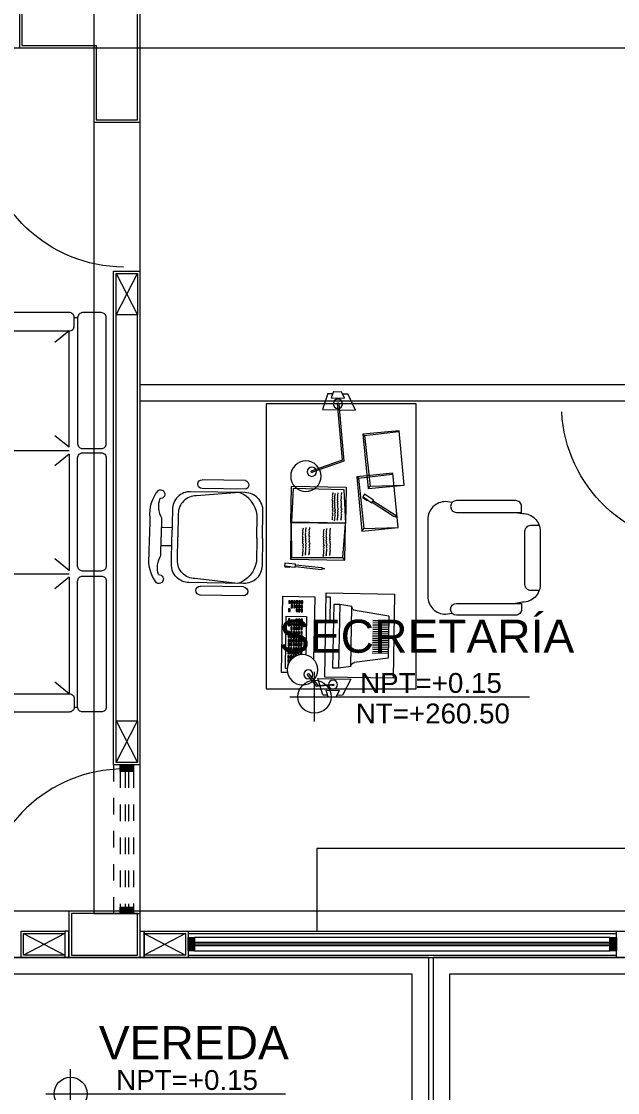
# Model space of a CAD drawing. Header units: metres. Extents: x 349075 to 349285, y 9281902 to 9282050.
# Drawn here: x 349110.37 to 349113.98, y 9281925.63 to 9281932.1 of the extents above; entities that cross this region are included whole.
import ezdxf

# ---------------------------------------------------------------- set-up
doc = ezdxf.new("R2010")
doc.units = ezdxf.units.M
doc.header["$LTSCALE"] = 0.25
doc.linetypes.add('01 nivel$0$HIDDEN2', pattern=[0.1875, 0.125, -0.0625])
doc.linetypes.add('DASHED2', pattern=[0.762, 0.635, -0.127])
doc.layers.add('0_VANOS', color=30, linetype='Continuous', lineweight=9)
doc.layers.add('ARQ-FONDO', color=253, linetype='CONTINUOUS', lineweight=9)
doc.styles.add('Arial_1', font='arial.ttf', dxfattribs={"height": 0.15})

# ---------------------------------------------------------------- blocks, each defined once
blk = doc.blocks.new('JUNTA VEREDA')
at = {"layer": 'ARQ-FONDO'}
blk.add_lwpolyline([(-0.0133, 1.2), (0.0121, 1.2), (0.0121, 0), (-0.0133, 0)], close=True, dxfattribs=at)
blk = doc.blocks.new('Cotas de elevación - M_Cota de elevación - Destino rellenado-517392-Nivel 1')
at = {"layer": 'ARQ-FONDO'}
for p, q in [((0, -0.0015), (0, 0.0015)), ((-0.0015, 0), (0.013, 0))]:
    blk.add_line(p, q, dxfattribs=at)
blk.add_circle((0, 0), 0.001, dxfattribs=at)
blk = doc.blocks.new('VEREDAAAAA')
at = {"layer": 'ARQ-FONDO', "elevation": 0}
for points in [[(-12.9538, -24.73), (-9.9538, -24.73), (-9.9538, -23.53), (-12.9538, -23.53)], [(-9.9284, -24.73), (-6.9284, -24.73), (-6.9284, -23.53), (-9.9284, -23.53)], [(-12.8538, -24.63), (-10.0538, -24.63), (-10.0538, -23.63), (-12.8538, -23.63)], [(-9.8284, -24.63), (-7.0284, -24.63), (-7.0284, -23.63), (-9.8284, -23.63)]]:
    blk.add_lwpolyline(points, close=True, dxfattribs=at)
at = {"layer": 'ARQ-FONDO'}
blk.add_blockref('JUNTA VEREDA', (-9.9405, -24.73, 0), dxfattribs=at)
at = {"layer": 'ARQ-FONDO', "xscale": 99.99999999999991, "yscale": 99.99999999999991, "zscale": 99.99999999999991}
blk.add_blockref('Cotas de elevación - M_Cota de elevación - Destino rellenado-517392-Nivel 1', (-12.1199, -24.3543), dxfattribs=at)
at = {"layer": 'ARQ-FONDO', "insert": (-12.5499, -23.9452), "char_height": 0.2, "width": 2.349898, "attachment_point": 1, "style": 'Arial_1'}
blk.add_mtext('\\pxqc;VEREDA', dxfattribs=at)
at = {"layer": 'ARQ-FONDO', "insert": (-11.8442, -24.2109), "char_height": 0.12, "width": 0.902142, "attachment_point": 1, "line_spacing_factor": 0.941778, "style": 'Arial_1'}
blk.add_mtext('NPT=+0.15', dxfattribs=at)
blk = doc.blocks.new('*U886')
at = {"linetype": 'Continuous', "lineweight": 0, "true_color": 0xbebebe}
for points in [[(3037.2524, 1360.5431), (3037.2124, 1360.5431), (3037.2124, 1360.4631), (3037.2524, 1360.4631)], [(3039.8024, 1360.5431), (3039.7624, 1360.5431), (3039.7624, 1360.4631), (3039.8024, 1360.4631)]]:
    blk.add_hatch(color=9, dxfattribs=at).paths.add_polyline_path(points)
at = {"layer": '0_VANOS', "linetype": 'Continuous'}
for p, q in [((3037.2524, 1360.5131), (3039.7624, 1360.5131)), ((3037.2524, 1360.5031), (3039.7624, 1360.5031)), ((3037.2524, 1360.4931), (3039.7624, 1360.4931))]:
    blk.add_line(p, q, dxfattribs=at)
for points in [[(3037.2124, 1360.5431), (3037.2124, 1360.4631), (3037.2524, 1360.4631), (3037.2524, 1360.5431)], [(3037.2524, 1360.5431), (3039.7624, 1360.5431), (3039.7624, 1360.4631), (3037.2524, 1360.4631)], [(3039.7624, 1360.5431), (3039.7624, 1360.4631), (3039.8024, 1360.4631), (3039.8024, 1360.5431)]]:
    blk.add_lwpolyline(points, close=True, dxfattribs=at)
blk = doc.blocks.new('*U1569')
blk.add_arc((0.0215, 0.0476), 0.8535, 0.15786, 87.08143)
blk = doc.blocks.new('SALOND')
at = {"layer": 'ARQ-FONDO'}
for p, q in [((-1175.5, -193.7), (-1174.9, -172.9)), ((1180.2, -193.7), (1179.6, -172.9)), ((-390.7, -223.7), (-1094.6, -223.7)), ((-1094.6, -223.7), (-1024.7, -310.6)), ((-390.7, -223.7), (-460.6, -310.6)), ((-349.6, -223.7), (354.3, -223.7)), ((-349.6, -223.7), (-279.7, -310.6)), ((-349.6, -223.7), (-279.7, -310.6)), ((354.3, -223.7), (284.4, -310.6)), ((395.3, -223.7), (1099.3, -223.7)), ((395.3, -223.7), (465.3, -310.6)), ((1099.3, -223.7), (1029.4, -310.6)), ((-1094.6, -687), (-1024.7, -600.1)), ((-390.7, -687), (-460.6, -600.1)), ((-349.6, -687), (-279.7, -600.1)), ((354.3, -687), (284.4, -600.1)), ((395.3, -687), (465.3, -600.1)), ((1099.3, -687), (1029.4, -600.1))]:
    blk.add_line(p, q, dxfattribs=at)
for points in [[(-383.1, -142.9), (-383.1, -30, 0.414214), (-413.1, 0), (-1174.9, 0, 0.414214), (-1204.9, -30), (-1204.9, -142.9, 0.414214), (-1174.9, -172.9), (-413.1, -172.9, 0.414214)], [(-357.2, -142.9), (-357.2, -30, -0.414214), (-327.2, 0), (327.2, 0, -0.414214), (357.2, -30), (357.2, -142.9, -0.414214), (327.2, -172.9), (-327.2, -172.9, -0.414214)], [(387.8, -142.9), (387.8, -30, -0.414214), (417.8, 0), (1179.6, 0, -0.414214), (1209.6, -30), (1209.6, -142.9, -0.414214), (1179.6, -172.9), (417.8, -172.9, -0.414214)], [(-1205.5, -223.7), (-1205.5, -728.1, 0.414214), (-1175.5, -758.1), (-1124.6, -758.1, 0.414214), (-1094.6, -728.1), (-1094.6, -223.7, 0.414214), (-1124.6, -193.7), (-1175.5, -193.7, 0.414214)], [(1210.2, -223.7), (1210.2, -728.1, -0.414214), (1180.2, -758.1), (1129.3, -758.1, -0.414214), (1099.3, -728.1), (1099.3, -223.7, -0.414214), (1129.3, -193.7), (1180.2, -193.7, -0.414214)]]:
    blk.add_lwpolyline(points, format="xyb", close=True, dxfattribs=at)
for points in [[(-369.3, -224.5), (-369.3, -695.1)], [(375.6, -224.5), (375.6, -695.1)]]:
    blk.add_lwpolyline(points, dxfattribs=at)
for centre, radius, start, end in [((-742.6, 1140.3), 1861, 259.09745, 280.90255), ((2.3, 1140.3), 1861, 259.09745, 280.90255), ((747.3, 1140.3), 1861, 259.09745, 280.90255), ((-742.6, 1160.3), 1921, 259.44195, 280.90255), ((2.3, 1160.3), 1921, 258.81919, 281.18081), ((747.3, 1160.3), 1921, 259.09745, 280.55805)]:
    blk.add_arc(centre, radius, start, end, dxfattribs=at)
blk = doc.blocks.new('ESCRITORIOOO TOPICO')
at = {"layer": 'ARQ-FONDO', "lineweight": 0}
for p, q in [((-0.9749, 1.4753), (-0.976, 1.5398)), ((-0.8649, 1.4772), (-0.866, 1.5417)), ((-0.6167, 1.0435), (-0.6212, 1.3043)), ((-0.5637, 1.0444), (-0.5682, 1.3053)), ((-1.2608, 1.0323), (-1.2654, 1.2932)), ((-1.2078, 1.0333), (-1.2124, 1.2941)), ((-0.7612, 0.7939), (-0.7433, 0.7958)), ((-0.7541, 0.7285), (-0.7612, 0.7939)), ((-0.7442, 0.7939), (-0.7395, 0.7944)), ((-0.7442, 0.7939), (-0.7407, 0.762)), ((-0.7433, 0.7958), (-0.7362, 0.7303)), ((-0.7395, 0.7944), (-0.736, 0.7625)), ((-0.1005, 0.8146), (-0.5614, 0.8066)), ((-0.5614, 0.8066), (-0.5581, 0.6126)), ((-0.1244, 0.7899), (-0.4397, 0.7845)), ((-0.4397, 0.7845), (-0.4376, 0.6632)), ((-0.1242, 0.778), (-0.1244, 0.7899)), ((-0.0999, 0.7769), (-0.1005, 0.8146)), ((-1.2152, 0.7438), (-1.0099, 0.7522)), ((-1.2152, 0.7438), (-1.2058, 0.4364)), ((-1.0099, 0.7522), (-1.0043, 0.4263)), ((-1.0009, 0.7523), (-1.0055, 0.7561)), ((-0.7955, 0.751), (-1.0009, 0.7523)), ((-0.7855, 0.7601), (-0.7955, 0.751)), ((-0.7955, 0.751), (-0.7942, 0.4435)), ((-0.7512, 0.7288), (-0.7541, 0.7285)), ((-0.7362, 0.7303), (-0.7512, 0.7287)), ((-0.7512, 0.7288), (-0.7342, 0.572)), ((-0.7407, 0.762), (-0.736, 0.7625)), ((-0.7403, 0.73), (-0.7233, 0.5732)), ((-0.4376, 0.6632), (-0.206, 0.6672)), ((-0.0142, 0.5992), (-0.0846, 0.6556)), ((-1.3834, 0.4465), (-1.3173, 0.6342)), ((-1.3781, 0.4368), (-1.3108, 0.6253)), ((-0.5581, 0.6126), (-0.1787, 0.6192)), ((-0.0192, 0.5893), (-0.0907, 0.6465)), ((0.0347, 0.5641), (-0.0632, 0.5945)), ((-0.0632, 0.5945), (-0.0598, 0.3953)), ((-0.0276, 0.4969), (-0.0192, 0.5893)), ((-0.024, 0.5073), (-0.0142, 0.5992)), ((-1.7872, 0.5325), (-1.6903, 0.5663)), ((-1.7872, 0.5325), (-1.7867, 0.5038)), ((-1.6903, 0.5663), (-1.6869, 0.3671)), ((-0.7342, 0.572), (-0.726, 0.5527)), ((-0.726, 0.5527), (-0.7233, 0.5732)), ((-0.0718, 0.5514), (-0.5812, 0.5426)), ((-0.5812, 0.5426), (-0.5741, 0.1302)), ((-0.557, 0.543), (-0.5566, 0.5187)), ((-0.5566, 0.5187), (-0.411, 0.5212)), ((-0.411, 0.5212), (-0.4114, 0.5455)), ((-0.0647, 0.139), (-0.0718, 0.5514)), ((0.008, 0.5438), (0.0094, 0.4641)), ((0.0472, 0.5316), (0.008, 0.5438)), ((0.0347, 0.5641), (0.0352, 0.5354)), ((0.0472, 0.5316), (0.048, 0.4837)), ((-1.7985, 0.4997), (-1.7597, 0.5132)), ((-1.7985, 0.4997), (-1.7976, 0.4517)), ((-1.7597, 0.5132), (-1.7584, 0.4335)), ((-1.7265, 0.4777), (-1.3834, 0.4465)), ((-1.7226, 0.4675), (-1.3781, 0.4368)), ((-0.1263, 0.5026), (-0.5134, 0.4959)), ((-0.5134, 0.4959), (-0.5128, 0.4616)), ((-0.5128, 0.4616), (-0.1257, 0.4683)), ((-0.5128, 0.4616), (-0.5003, 0.3876)), ((-0.1353, 0.3939), (-0.1257, 0.4683)), ((-0.1257, 0.4683), (-0.1263, 0.5026)), ((0.0094, 0.4641), (0.048, 0.4837)), ((0.0362, 0.4777), (0.0368, 0.4442)), ((-1.7584, 0.4335), (-1.7976, 0.4517)), ((-1.7857, 0.4461), (-1.7851, 0.4126)), ((-1.6869, 0.3671), (-1.7851, 0.4126)), ((-1.2058, 0.4364), (-0.9998, 0.4264)), ((-0.7942, 0.4435), (-0.9998, 0.4264)), ((-0.7798, 0.4302), (-0.7942, 0.4435)), ((-0.1353, 0.3939), (-0.5003, 0.3876)), ((-0.0598, 0.3953), (0.0368, 0.4442)), ((-1.2752, 0.348), (-1.2996, 0.144)), ((-1.2752, 0.348), (-1.2831, 0.359)), ((-1.2752, 0.348), (-0.9695, 0.3148)), ((-0.9546, 0.3276), (-0.9695, 0.3148)), ((-0.4413, 0.164), (-0.4748, 0.368)), ((-0.1865, 0.1685), (-0.1601, 0.3735)), ((-1.5322, 0.3109), (-1.5566, 0.1069)), ((-1.5401, 0.3218), (-1.5322, 0.3109)), ((-1.5322, 0.3109), (-1.2265, 0.2776)), ((-1.2265, 0.2776), (-1.2325, 0.0715)), ((-1.2116, 0.2905), (-1.2265, 0.2776)), ((-1.1772, 0.3124), (-1.1621, 0.3223)), ((-1.1411, 0.2574), (-1.1772, 0.3124)), ((-1.1621, 0.3223), (-1.126, 0.2672)), ((-1.162, 0.3202), (-1.1581, 0.3227)), ((-1.162, 0.3202), (-1.1444, 0.2933)), ((-1.1581, 0.3227), (-1.1405, 0.2959)), ((-1.1444, 0.2933), (-1.1405, 0.2959)), ((-1.126, 0.2672), (-1.1386, 0.259)), ((-1.1294, 0.2651), (-1.0429, 0.1332)), ((-0.9695, 0.3148), (-0.9755, 0.1086)), ((-0.4124, 0.1645), (-0.4141, 0.2611)), ((-0.4014, 0.1647), (-0.4031, 0.2613)), ((-0.3904, 0.1649), (-0.3921, 0.2615)), ((-0.3794, 0.1651), (-0.3811, 0.2617)), ((-0.3684, 0.1653), (-0.3701, 0.2619)), ((-0.3574, 0.1655), (-0.3591, 0.262)), ((-0.3464, 0.1657), (-0.3481, 0.2622)), ((-0.3354, 0.1659), (-0.3371, 0.2624)), ((-0.3354, 0.1659), (-0.3371, 0.2624)), ((-0.3244, 0.1661), (-0.3261, 0.2626)), ((-0.3134, 0.1663), (-0.3151, 0.2628)), ((-0.3024, 0.1664), (-0.3041, 0.263)), ((-0.2914, 0.1666), (-0.2931, 0.2632)), ((-0.2804, 0.1668), (-0.2821, 0.2634)), ((-0.2694, 0.167), (-0.2711, 0.2636)), ((-0.2584, 0.1672), (-0.2601, 0.2638)), ((-0.2474, 0.1674), (-0.2491, 0.264)), ((-0.2364, 0.1676), (-0.2381, 0.2641)), ((-0.2254, 0.1678), (-0.2271, 0.2643)), ((-0.2144, 0.168), (-0.2161, 0.2645)), ((-1.1386, 0.2591), (-1.1411, 0.2574)), ((-1.1386, 0.2591), (-1.0521, 0.1271)), ((-1.2996, 0.144), (-1.3038, 0.14)), ((-1.036, 0.1137), (-1.0429, 0.1332)), ((-0.5741, 0.1302), (-0.0647, 0.139)), ((-0.4413, 0.164), (-0.1865, 0.1685)), ((-1.5566, 0.1069), (-1.5608, 0.1028)), ((-1.0521, 0.1271), (-1.036, 0.1137))]:
    blk.add_line(p, q, dxfattribs=at)
for points in [[(-1.2012, 1.5591, -0.207066), (-1.0347, 1.6099), (-0.9222, 1.6119)], [(-1.1511, 1.55, -0.214578), (-1.034, 1.5388), (-0.921, 1.5407)], [(-0.6416, 1.5688, 0.207066), (-0.8097, 1.6138), (-0.9222, 1.6119)], [(-0.6913, 1.5579, 0.214578), (-0.808, 1.5427), (-0.921, 1.5407)], [(-0.9104, 0.9285), (-1.0753, 0.9256, -0.414214), (-1.1872, 1.0337), (-1.193, 1.3637, -0.418376), (-1.0848, 1.4733), (-0.9199, 1.4762)], [(-0.911, 0.9631), (-1.0513, 0.9606, -0.28028), (-1.1878, 1.0683), (-1.1677, 1.3282, -0.418376), (-1.0595, 1.4379), (-0.9192, 1.4403)], [(-0.9104, 0.9285), (-0.7454, 0.9314, 0.414214), (-0.6373, 1.0432), (-0.643, 1.3732, 0.418376), (-0.7549, 1.4791), (-0.9199, 1.4762)], [(-0.911, 0.9631), (-0.7707, 0.9655, 0.28028), (-0.6379, 1.0778), (-0.6671, 1.3369, 0.418376), (-0.7789, 1.4428), (-0.9192, 1.4403)]]:
    blk.add_lwpolyline(points, format="xyb", dxfattribs=at)
for points in [[(-1.7238, 0.9055), (0, 0.9055), (0, 0), (-1.7238, 0)], [(-1.0055, 0.7563), (-1.2255, 0.7525), (-1.2197, 0.4226), (-0.9998, 0.4264)], [(-1.0055, 0.7563), (-0.7855, 0.7601), (-0.7798, 0.4302), (-0.9998, 0.4264)], [(-0.5337, 0.7695), (-0.5181, 0.7698), (-0.5179, 0.7609), (-0.5335, 0.7607)], [(-0.5334, 0.7545), (-0.5178, 0.7548), (-0.5176, 0.746), (-0.5333, 0.7457)], [(-0.5332, 0.7389), (-0.5175, 0.7392), (-0.5174, 0.7303), (-0.533, 0.7301)], [(-0.5329, 0.7246), (-0.5173, 0.7249), (-0.5171, 0.7161), (-0.5328, 0.7158)], [(-0.5069, 0.755), (-0.4913, 0.7553), (-0.4911, 0.7464), (-0.5068, 0.7462)], [(-0.5066, 0.7394), (-0.491, 0.7396), (-0.4908, 0.7308), (-0.5065, 0.7305)], [(-0.5064, 0.7251), (-0.4907, 0.7254), (-0.4906, 0.7165), (-0.5062, 0.7162)], [(-0.484, 0.7704), (-0.4684, 0.7706), (-0.4682, 0.7618), (-0.4839, 0.7615)], [(-0.4833, 0.7255), (-0.4676, 0.7258), (-0.4675, 0.7169), (-0.4831, 0.7166)], [(-0.4235, 0.7714), (-0.4078, 0.7717), (-0.4077, 0.7628), (-0.4233, 0.7626)], [(-0.4227, 0.7265), (-0.4071, 0.7268), (-0.4069, 0.718), (-0.4226, 0.7177)], [(-0.397, 0.7719), (-0.3813, 0.7721), (-0.3812, 0.7633), (-0.3968, 0.763)], [(-0.3967, 0.7569), (-0.381, 0.7572), (-0.3809, 0.7483), (-0.3965, 0.7481)], [(-0.3964, 0.7413), (-0.3808, 0.7415), (-0.3806, 0.7327), (-0.3963, 0.7324)], [(-0.3962, 0.727), (-0.3805, 0.7273), (-0.3804, 0.7184), (-0.396, 0.7182)], [(-0.3736, 0.7573), (-0.3579, 0.7576), (-0.3578, 0.7487), (-0.3734, 0.7485)], [(-0.3733, 0.7417), (-0.3576, 0.7419), (-0.3575, 0.7331), (-0.3731, 0.7328)], [(-0.373, 0.7274), (-0.3574, 0.7277), (-0.3572, 0.7188), (-0.3729, 0.7186)], [(-0.3728, 0.7124), (-0.3571, 0.7127), (-0.357, 0.7039), (-0.3726, 0.7036)], [(-0.3473, 0.7727), (-0.3316, 0.773), (-0.3315, 0.7642), (-0.3471, 0.7639)], [(-0.347, 0.7578), (-0.3314, 0.758), (-0.3312, 0.7492), (-0.3469, 0.7489)], [(-0.3468, 0.7421), (-0.3311, 0.7424), (-0.331, 0.7336), (-0.3466, 0.7333)], [(-0.3465, 0.7279), (-0.3309, 0.7281), (-0.3307, 0.7193), (-0.3464, 0.719)], [(-0.3463, 0.7129), (-0.3306, 0.7132), (-0.3305, 0.7043), (-0.3461, 0.7041)], [(-0.3262, 0.7731), (-0.3106, 0.7734), (-0.3104, 0.7645), (-0.326, 0.7643)], [(-0.3259, 0.7581), (-0.3103, 0.7584), (-0.3101, 0.7496), (-0.3258, 0.7493)], [(-0.3257, 0.7425), (-0.31, 0.7428), (-0.3099, 0.7339), (-0.3255, 0.7337)], [(-0.3254, 0.7282), (-0.3098, 0.7285), (-0.3096, 0.7197), (-0.3253, 0.7194)], [(-0.3252, 0.7133), (-0.3095, 0.7135), (-0.3094, 0.7047), (-0.325, 0.7044)], [(-0.2997, 0.7736), (-0.284, 0.7738), (-0.2839, 0.765), (-0.2995, 0.7647)], [(-0.2994, 0.7586), (-0.2838, 0.7589), (-0.2836, 0.75), (-0.2993, 0.7498)], [(-0.2991, 0.743), (-0.2835, 0.7432), (-0.2833, 0.7344), (-0.299, 0.7341)], [(-0.2989, 0.7287), (-0.2832, 0.729), (-0.2831, 0.7201), (-0.2987, 0.7198)], [(-0.2986, 0.7137), (-0.283, 0.714), (-0.2828, 0.7052), (-0.2985, 0.7049)], [(-0.2765, 0.774), (-0.2609, 0.7742), (-0.2607, 0.7654), (-0.2764, 0.7651)], [(-0.2763, 0.759), (-0.2606, 0.7593), (-0.2605, 0.7504), (-0.2761, 0.7502)], [(-0.276, 0.7434), (-0.2604, 0.7436), (-0.2602, 0.7348), (-0.2759, 0.7345)], [(-0.2758, 0.7291), (-0.2601, 0.7294), (-0.26, 0.7205), (-0.2756, 0.7202)], [(-0.2755, 0.7141), (-0.2599, 0.7144), (-0.2597, 0.7056), (-0.2753, 0.7053)], [(-0.25, 0.7744), (-0.2344, 0.7747), (-0.2342, 0.7659), (-0.2499, 0.7656)], [(-0.2497, 0.7595), (-0.2341, 0.7597), (-0.2339, 0.7509), (-0.2496, 0.7506)], [(-0.2495, 0.7438), (-0.2338, 0.7441), (-0.2337, 0.7353), (-0.2493, 0.735)], [(-0.2492, 0.7295), (-0.2336, 0.7298), (-0.2334, 0.721), (-0.2491, 0.7207)], [(-0.249, 0.7146), (-0.2333, 0.7149), (-0.2332, 0.706), (-0.2488, 0.7057)], [(-0.2276, 0.7748), (-0.2119, 0.7751), (-0.2118, 0.7662), (-0.2274, 0.766)], [(-0.2273, 0.7598), (-0.2117, 0.7601), (-0.2115, 0.7513), (-0.2271, 0.751)], [(-0.227, 0.7442), (-0.2114, 0.7445), (-0.2112, 0.7356), (-0.2269, 0.7354)], [(-0.2268, 0.7299), (-0.2111, 0.7302), (-0.211, 0.7214), (-0.2266, 0.7211)], [(-0.2265, 0.715), (-0.2109, 0.7152), (-0.2107, 0.7064), (-0.2264, 0.7061)], [(-0.201, 0.7753), (-0.1854, 0.7755), (-0.1852, 0.7667), (-0.2009, 0.7664)], [(-0.2008, 0.7603), (-0.1851, 0.7606), (-0.185, 0.7517), (-0.2006, 0.7515)], [(-0.1779, 0.7757), (-0.1622, 0.7759), (-0.1621, 0.7671), (-0.1777, 0.7668)], [(-0.5327, 0.7097), (-0.517, 0.7099), (-0.5169, 0.7011), (-0.5325, 0.7008)], [(-0.5324, 0.694), (-0.5167, 0.6943), (-0.5166, 0.6855), (-0.5322, 0.6852)], [(-0.5061, 0.7101), (-0.4905, 0.7104), (-0.4903, 0.7016), (-0.506, 0.7013)], [(-0.5059, 0.6945), (-0.4902, 0.6948), (-0.4901, 0.6859), (-0.5057, 0.6857)], [(-0.483, 0.7105), (-0.4674, 0.7108), (-0.4672, 0.702), (-0.4828, 0.7017)], [(-0.4827, 0.6949), (-0.4671, 0.6952), (-0.4669, 0.6863), (-0.4826, 0.6861)], [(-0.4225, 0.7116), (-0.4068, 0.7119), (-0.4067, 0.703), (-0.4223, 0.7027)], [(-0.4222, 0.6959), (-0.4065, 0.6962), (-0.4064, 0.6874), (-0.422, 0.6871)], [(-0.3959, 0.712), (-0.3803, 0.7123), (-0.3801, 0.7035), (-0.3958, 0.7032)], [(-0.3956, 0.6964), (-0.38, 0.6967), (-0.3798, 0.6878), (-0.3955, 0.6876)], [(-0.3725, 0.6968), (-0.3569, 0.6971), (-0.3567, 0.6882), (-0.3724, 0.688)], [(-0.346, 0.6973), (-0.3303, 0.6975), (-0.3302, 0.6887), (-0.3458, 0.6884)], [(-0.3249, 0.6976), (-0.3092, 0.6979), (-0.3091, 0.6891), (-0.3247, 0.6888)], [(-0.2984, 0.6981), (-0.2827, 0.6984), (-0.2826, 0.6895), (-0.2982, 0.6893)], [(-0.2752, 0.6985), (-0.2596, 0.6988), (-0.2594, 0.6899), (-0.2751, 0.6897)], [(-0.2487, 0.6989), (-0.2331, 0.6992), (-0.2329, 0.6904), (-0.2485, 0.6901)], [(-0.2262, 0.6993), (-0.2106, 0.6996), (-0.2104, 0.6908), (-0.2261, 0.6905)], [(-1.304, 0.14), (-1.2831, 0.359), (-0.9546, 0.3276), (-0.9755, 0.1086)], [(-1.561, 0.1028), (-1.5401, 0.3218), (-1.2116, 0.2905), (-1.2325, 0.0715)]]:
    blk.add_lwpolyline(points, close=True, dxfattribs=at)
for points in [[(-0.1936, 0.7359), (-0.2003, 0.7358), (-0.2005, 0.7447), (-0.1871, 0.7449)], [(-0.2001, 0.7239), (-0.2002, 0.7304), (-0.1969, 0.7305)], [(-0.1775, 0.7549), (-0.1776, 0.7607), (-0.1702, 0.7608)], [(-0.1513, 0.7714), (-0.1514, 0.7761), (-0.1357, 0.7764), (-0.1357, 0.7763)]]:
    blk.add_lwpolyline(points, dxfattribs=at)
for centre, radius in [((-0.1162, 0.6865), 0.0919), ((-1.2868, 0.6662), 0.0919), ((-1.3134, 0.6304), 0.0277), ((-0.0884, 0.6516), 0.0277), ((-0.0258, 0.5021), 0.0277), ((-1.7245, 0.4726), 0.0277)]:
    blk.add_circle(centre, radius, dxfattribs=at)
for centre, radius, start, end in [((-1.1777, 1.546), 0.0269, 150.81591, 8.52796), ((-0.6646, 1.5549), 0.0269, 173.45827, 31.17032), ((-1.2389, 1.2936), 0.0265, 0.99311, 180.99311), ((-0.5947, 1.3048), 0.0265, 0.99311, 180.99311), ((-0.5902, 1.044), 0.0265, 180.99311, 0.99311), ((-1.2345, 1.0377), 0.0269, 191.57118, 350.63508), ((-0.0877, 0.651), 0.0055, 56.018, 236.018), ((-1.3141, 0.6298), 0.0055, 305.96823, 125.96823), ((-1.7245, 0.4726), 0.0055, 111.22931, 291.22931), ((-0.0258, 0.5021), 0.0055, 250.75692, 70.75692), ((-0.136, 0.3695), 0.0244, 88.24507, 174.55935), ((-0.4987, 0.3633), 0.0244, 7.42687, 93.74116)]:
    blk.add_arc(centre, radius, start, end, dxfattribs=at)
for points, knots in [([(-0.9766, 0.6445), (-0.9728, 0.6447), (-0.9671, 0.645), (-0.9588, 0.6489), (-0.9519, 0.6445), (-0.9448, 0.6496), (-0.9374, 0.6437), (-0.9308, 0.653), (-0.9238, 0.6417), (-0.9175, 0.6524), (-0.9087, 0.6413), (-0.903, 0.6515), (-0.8973, 0.6436), (-0.8892, 0.6526), (-0.8764, 0.6371), (-0.8709, 0.6497), (-0.862, 0.6386), (-0.8514, 0.6531), (-0.8454, 0.6413), (-0.8433, 0.6486), (-0.839, 0.6438), (-0.8342, 0.649), (-0.8272, 0.645), (-0.821, 0.6499), (-0.8161, 0.6447), (-0.8139, 0.6514), (-0.8124, 0.648), (-0.8112, 0.6483), (-0.8107, 0.6484)], [0, 0, 0, 0, 0.0113474, 0.0171504, 0.0259843, 0.0315932, 0.0404271, 0.0465814, 0.0563193, 0.0612894, 0.0731771, 0.0781475, 0.0860196, 0.0890327, 0.1091109, 0.1130472, 0.1196384, 0.1365863, 0.1405661, 0.1445022, 0.1489529, 0.1520995, 0.1621419, 0.1677098, 0.1721605, 0.1761401, 0.17813, 0.1795377, 0.1795377, 0.1795377, 0.1795377]), ([(-0.9758, 0.6662), (-0.972, 0.6664), (-0.9663, 0.6667), (-0.958, 0.6706), (-0.9512, 0.6662), (-0.944, 0.6714), (-0.9367, 0.6654), (-0.93, 0.6747), (-0.923, 0.6635), (-0.9168, 0.6741), (-0.9079, 0.663), (-0.9023, 0.6732), (-0.8965, 0.6653), (-0.8884, 0.6743), (-0.8756, 0.6588), (-0.8702, 0.6714), (-0.8612, 0.6604), (-0.8507, 0.6748), (-0.8446, 0.6631), (-0.8425, 0.6704), (-0.8382, 0.6656), (-0.8334, 0.6707), (-0.8264, 0.6667), (-0.8202, 0.6716), (-0.8153, 0.6664), (-0.8132, 0.6732), (-0.8116, 0.6698), (-0.8104, 0.67), (-0.8099, 0.6702)], [0, 0, 0, 0, 0.0113474, 0.0171504, 0.0259843, 0.0315932, 0.0404271, 0.0465814, 0.0563193, 0.0612894, 0.0731772, 0.0781475, 0.0860196, 0.0890327, 0.1091109, 0.1130472, 0.1196384, 0.1365864, 0.1405661, 0.1445023, 0.1489529, 0.1520995, 0.1621419, 0.1677098, 0.1721605, 0.1761402, 0.17813, 0.1795377, 0.1795377, 0.1795377, 0.1795377]), ([(-0.9715, 0.6834), (-0.9677, 0.6836), (-0.962, 0.6839), (-0.9538, 0.6878), (-0.9469, 0.6834), (-0.9397, 0.6886), (-0.9324, 0.6826), (-0.9258, 0.6919), (-0.9187, 0.6807), (-0.9125, 0.6913), (-0.9036, 0.6802), (-0.898, 0.6904), (-0.8922, 0.6826), (-0.8841, 0.6915), (-0.8713, 0.676), (-0.8659, 0.6886), (-0.857, 0.6776), (-0.8464, 0.692), (-0.8403, 0.6803), (-0.8383, 0.6876), (-0.8339, 0.6828), (-0.8291, 0.6879), (-0.8222, 0.6839), (-0.8159, 0.6888), (-0.8111, 0.6837), (-0.8089, 0.6904), (-0.8073, 0.687), (-0.8061, 0.6873), (-0.8056, 0.6874)], [0, 0, 0, 0, 0.0113474, 0.0171504, 0.0259843, 0.0315932, 0.0404271, 0.0465814, 0.0563193, 0.0612894, 0.0731772, 0.0781475, 0.0860196, 0.0890327, 0.1091109, 0.1130472, 0.1196384, 0.1365864, 0.1405661, 0.1445022, 0.1489529, 0.1520995, 0.1621419, 0.1677098, 0.1721605, 0.1761401, 0.17813, 0.1795377, 0.1795377, 0.1795377, 0.1795377]), ([(-0.9721, 0.5188), (-0.9683, 0.519), (-0.9626, 0.5193), (-0.9543, 0.5232), (-0.9475, 0.5188), (-0.9403, 0.524), (-0.933, 0.518), (-0.9263, 0.5273), (-0.9193, 0.5161), (-0.9131, 0.5267), (-0.9042, 0.5156), (-0.8986, 0.5258), (-0.8928, 0.518), (-0.8847, 0.5269), (-0.8719, 0.5114), (-0.8665, 0.524), (-0.8575, 0.513), (-0.847, 0.5274), (-0.8409, 0.5157), (-0.8388, 0.523), (-0.8345, 0.5182), (-0.8297, 0.5233), (-0.8227, 0.5193), (-0.8165, 0.5242), (-0.8116, 0.5191), (-0.8095, 0.5258), (-0.8079, 0.5224), (-0.8067, 0.5227), (-0.8062, 0.5228)], [0, 0, 0, 0, 0.0113474, 0.0171504, 0.0259843, 0.0315932, 0.0404271, 0.0465814, 0.0563193, 0.0612894, 0.0731771, 0.0781475, 0.0860196, 0.0890327, 0.1091109, 0.1130472, 0.1196384, 0.1365863, 0.1405661, 0.1445022, 0.1489528, 0.1520994, 0.1621419, 0.1677098, 0.1721605, 0.1761401, 0.17813, 0.1795377, 0.1795377, 0.1795377, 0.1795377]), ([(-0.9713, 0.5405), (-0.9675, 0.5407), (-0.9618, 0.5411), (-0.9536, 0.5449), (-0.9467, 0.5405), (-0.9395, 0.5457), (-0.9322, 0.5398), (-0.9256, 0.5491), (-0.9186, 0.5378), (-0.9123, 0.5484), (-0.9034, 0.5374), (-0.8978, 0.5476), (-0.8921, 0.5397), (-0.8839, 0.5487), (-0.8712, 0.5332), (-0.8657, 0.5458), (-0.8568, 0.5347), (-0.8462, 0.5492), (-0.8402, 0.5374), (-0.8381, 0.5447), (-0.8338, 0.5399), (-0.8289, 0.5451), (-0.822, 0.5411), (-0.8158, 0.546), (-0.8109, 0.5408), (-0.8087, 0.5475), (-0.8071, 0.5441), (-0.8059, 0.5444), (-0.8054, 0.5445)], [0, 0, 0, 0, 0.0113474, 0.0171504, 0.0259843, 0.0315932, 0.0404271, 0.0465814, 0.0563193, 0.0612894, 0.0731771, 0.0781475, 0.0860196, 0.0890327, 0.1091109, 0.1130472, 0.1196384, 0.1365863, 0.1405661, 0.1445022, 0.1489529, 0.1520995, 0.1621419, 0.1677098, 0.1721605, 0.1761401, 0.17813, 0.1795377, 0.1795377, 0.1795377, 0.1795377]), ([(-0.9671, 0.5578), (-0.9633, 0.558), (-0.9575, 0.5583), (-0.9493, 0.5622), (-0.9424, 0.5578), (-0.9353, 0.5629), (-0.9279, 0.557), (-0.9213, 0.5663), (-0.9143, 0.555), (-0.908, 0.5657), (-0.8992, 0.5546), (-0.8935, 0.5648), (-0.8878, 0.5569), (-0.8796, 0.5659), (-0.8669, 0.5504), (-0.8614, 0.563), (-0.8525, 0.5519), (-0.8419, 0.5664), (-0.8359, 0.5546), (-0.8338, 0.5619), (-0.8295, 0.5571), (-0.8246, 0.5623), (-0.8177, 0.5583), (-0.8115, 0.5632), (-0.8066, 0.558), (-0.8044, 0.5647), (-0.8029, 0.5613), (-0.8017, 0.5616), (-0.8012, 0.5617)], [0, 0, 0, 0, 0.0113474, 0.0171504, 0.0259843, 0.0315932, 0.0404271, 0.0465814, 0.0563193, 0.0612894, 0.0731771, 0.0781475, 0.0860196, 0.0890327, 0.1091109, 0.1130472, 0.1196384, 0.1365864, 0.1405661, 0.1445022, 0.1489529, 0.1520995, 0.1621419, 0.1677098, 0.1721605, 0.1761401, 0.17813, 0.1795377, 0.1795377, 0.1795377, 0.1795377]), ([(-1.1891, 0.5036), (-1.1853, 0.5038), (-1.1796, 0.5041), (-1.1714, 0.508), (-1.1645, 0.5036), (-1.1573, 0.5088), (-1.15, 0.5029), (-1.1434, 0.5121), (-1.1363, 0.5009), (-1.1301, 0.5115), (-1.1212, 0.5004), (-1.1156, 0.5106), (-1.1099, 0.5028), (-1.1017, 0.5117), (-1.089, 0.4962), (-1.0835, 0.5088), (-1.0746, 0.4978), (-1.064, 0.5123), (-1.058, 0.5005), (-1.0559, 0.5078), (-1.0516, 0.503), (-1.0467, 0.5081), (-1.0398, 0.5042), (-1.0335, 0.509), (-1.0287, 0.5039), (-1.0265, 0.5106), (-1.0249, 0.5072), (-1.0237, 0.5075), (-1.0232, 0.5076)], [0, 0, 0, 0, 0.0113474, 0.0171504, 0.0259843, 0.0315932, 0.0404271, 0.0465814, 0.0563193, 0.0612894, 0.0731771, 0.0781475, 0.0860196, 0.0890327, 0.1091109, 0.1130472, 0.1196384, 0.1365864, 0.1405661, 0.1445022, 0.1489529, 0.1520995, 0.1621419, 0.1677098, 0.1721605, 0.1761401, 0.17813, 0.1795377, 0.1795377, 0.1795377, 0.1795377]), ([(-1.1871, 0.4511), (-1.1833, 0.4513), (-1.1776, 0.4516), (-1.1693, 0.4555), (-1.1624, 0.4511), (-1.1553, 0.4563), (-1.1479, 0.4503), (-1.1413, 0.4596), (-1.1343, 0.4484), (-1.1281, 0.459), (-1.1192, 0.4479), (-1.1135, 0.4581), (-1.1078, 0.4502), (-1.0997, 0.4592), (-1.0869, 0.4437), (-1.0814, 0.4563), (-1.0725, 0.4452), (-1.062, 0.4597), (-1.0559, 0.448), (-1.0538, 0.4552), (-1.0495, 0.4505), (-1.0447, 0.4556), (-1.0377, 0.4516), (-1.0315, 0.4565), (-1.0266, 0.4513), (-1.0244, 0.4581), (-1.0229, 0.4547), (-1.0217, 0.4549), (-1.0212, 0.4551)], [0, 0, 0, 0, 0.0113474, 0.0171504, 0.0259843, 0.0315932, 0.0404271, 0.0465814, 0.0563193, 0.0612894, 0.0731771, 0.0781475, 0.0860196, 0.0890327, 0.1091109, 0.1130472, 0.1196384, 0.1365864, 0.1405661, 0.1445022, 0.1489529, 0.1520995, 0.1621419, 0.1677098, 0.1721605, 0.1761401, 0.17813, 0.1795377, 0.1795377, 0.1795377, 0.1795377]), ([(-1.1863, 0.4728), (-1.1825, 0.473), (-1.1768, 0.4733), (-1.1686, 0.4772), (-1.1617, 0.4728), (-1.1545, 0.478), (-1.1472, 0.472), (-1.1406, 0.4813), (-1.1335, 0.4701), (-1.1273, 0.4807), (-1.1184, 0.4696), (-1.1128, 0.4798), (-1.107, 0.472), (-1.0989, 0.4809), (-1.0861, 0.4654), (-1.0807, 0.478), (-1.0717, 0.467), (-1.0612, 0.4814), (-1.0551, 0.4697), (-1.053, 0.477), (-1.0487, 0.4722), (-1.0439, 0.4773), (-1.037, 0.4733), (-1.0307, 0.4782), (-1.0259, 0.4731), (-1.0237, 0.4798), (-1.0221, 0.4764), (-1.0209, 0.4767), (-1.0204, 0.4768)], [0, 0, 0, 0, 0.0113474, 0.0171504, 0.0259843, 0.0315932, 0.0404271, 0.0465814, 0.0563193, 0.0612894, 0.0731772, 0.0781475, 0.0860196, 0.0890327, 0.1091109, 0.1130472, 0.1196384, 0.1365864, 0.1405661, 0.1445023, 0.1489529, 0.1520995, 0.1621419, 0.1677098, 0.1721605, 0.1761402, 0.17813, 0.1795377, 0.1795377, 0.1795377, 0.1795377]), ([(-1.182, 0.49), (-1.1782, 0.4902), (-1.1725, 0.4905), (-1.1643, 0.4944), (-1.1574, 0.49), (-1.1502, 0.4952), (-1.1429, 0.4893), (-1.1363, 0.4986), (-1.1293, 0.4873), (-1.123, 0.4979), (-1.1141, 0.4869), (-1.1085, 0.4971), (-1.1028, 0.4892), (-1.0946, 0.4981), (-1.0819, 0.4826), (-1.0764, 0.4952), (-1.0675, 0.4842), (-1.0569, 0.4987), (-1.0509, 0.4869), (-1.0488, 0.4942), (-1.0445, 0.4894), (-1.0396, 0.4945), (-1.0327, 0.4906), (-1.0265, 0.4955), (-1.0216, 0.4903), (-1.0194, 0.497), (-1.0178, 0.4936), (-1.0166, 0.4939), (-1.0161, 0.494)], [0, 0, 0, 0, 0.0113474, 0.0171504, 0.0259843, 0.0315932, 0.0404271, 0.0465814, 0.0563193, 0.0612894, 0.0731771, 0.0781475, 0.0860196, 0.0890327, 0.1091109, 0.1130472, 0.1196384, 0.1365864, 0.1405661, 0.1445022, 0.1489529, 0.1520995, 0.1621419, 0.1677098, 0.1721605, 0.1761401, 0.17813, 0.1795377, 0.1795377, 0.1795377, 0.1795377])]:
    blk.add_open_spline(points, degree=3, knots=knots, dxfattribs=at)
blk = doc.blocks.new('SILLAAAAA')
at = {"layer": 'ARQ-FONDO', "lineweight": 0}
for points in [[(-0.3341, -0.1464), (-0.3401, -0.1074, -0.414214), (-0.2327, 0), (0.2327, 0, -0.414214), (0.3401, -0.1074), (0.3341, -0.1464)], [(-0.275, -0.5308), (-0.2685, -0.5729, 0.414214), (-0.1611, -0.6803), (0.1611, -0.6803, 0.414214), (0.2685, -0.5729), (0.275, -0.5308)], [(0.1969, -0.6741), (0.1969, -0.6235, 0.414214), (0.1611, -0.5877), (-0.1611, -0.5877, 0.414214), (-0.1969, -0.6235), (-0.1969, -0.6741)]]:
    blk.add_lwpolyline(points, format="xyb", dxfattribs=at)
for points in [[(-0.275, -0.5674), (-0.3108, -0.5674, -0.414214), (-0.3466, -0.5316), (-0.3466, -0.1735, -1), (-0.275, -0.1735)], [(0.3466, -0.5316), (0.3466, -0.1735, 1), (0.275, -0.1735), (0.275, -0.5674), (0.3108, -0.5674, 0.414214)]]:
    blk.add_lwpolyline(points, format="xyb", close=True, dxfattribs=at)
blk = doc.blocks.new('*U1737')
at = {"linetype": 'Continuous', "true_color": 0xbebebe}
for points in [[(3032.1314, 1351.1888), (3032.1314, 1351.2688), (3032.1714, 1351.2688), (3032.1714, 1351.1888)], [(3032.9914, 1351.1888), (3032.9914, 1351.2688), (3033.0314, 1351.2688), (3033.0314, 1351.1888)]]:
    blk.add_hatch(color=9, dxfattribs=at).paths.add_polyline_path(points)
at = {"layer": '0_VANOS', "linetype": 'Continuous'}
for p, q in [((3032.1314, 1351.2688), (3032.1714, 1351.2688)), ((3032.1314, 1351.2688), (3032.1314, 1351.1888)), ((3032.1714, 1351.2688), (3032.1714, 1351.1888)), ((3032.9914, 1351.1888), (3032.9914, 1351.2688)), ((3032.9914, 1351.2688), (3033.0314, 1351.2688)), ((3033.0314, 1351.2688), (3033.0314, 1351.1888)), ((3032.1714, 1351.1888), (3032.1314, 1351.1888)), ((3033.0314, 1351.1888), (3032.9914, 1351.1888))]:
    blk.add_line(p, q, dxfattribs=at)
at = {"layer": '0_VANOS', "linetype": '01 nivel$0$HIDDEN2', "ltscale": 0.5}
for p, q in [((3032.1708, 1351.2688), (3032.9908, 1351.2688)), ((3032.1714, 1351.2388), (3032.9914, 1351.2388)), ((3032.1714, 1351.2188), (3032.9914, 1351.2188)), ((3032.1714, 1351.1888), (3032.9914, 1351.1888))]:
    blk.add_line(p, q, dxfattribs=at)
at = {"layer": '0_VANOS', "linetype": '01 nivel$0$HIDDEN2'}
blk.add_line((3032.9914, 1351.2688), (3033.0314, 1351.2688), dxfattribs=at)
blk = doc.blocks.new('ADMIII PLATA GG')
at = {"layer": 'ARQ-FONDO'}
for p, q in [((-10.645, -21.15), (-10.645, -18.165)), ((-10.645, -18.165), (-10.485, -18.165)), ((-10.63, -18.18), (-10.5, -18.43)), ((-10.63, -18.43), (-10.5, -18.18)), ((-10.485, -21.15), (-10.485, -18.165)), ((-10.63, -20.885), (-10.63, -18.43)), ((-10.5, -20.885, 0), (-10.5, -18.43)), ((-10.485, -18.85), (-6.985, -18.85)), ((-10.485, -18.95), (-6.985, -18.95)), ((-10.63, -20.885, 0), (-10.5, -21.135, 0)), ((-10.63, -21.135, 0), (-10.5, -20.885, 0)), ((-10.485, -21.15), (-10.645, -21.15)), ((-10.94, -22.17, -20.5486), (-11.19, -22.3, -20.5486)), ((-11.19, -22.17, -20.5486), (-10.94, -22.3, -20.5486)), ((-10.21, -22.17, 0), (-10.46, -22.3, 0)), ((-10.46, -22.17, 0), (-10.21, -22.3, 0)), ((-10.195, -22.155), (-7.605, -22.155)), ((-10.195, -22.17), (-7.605, -22.17)), ((-10.21, -22.3), (-10.21, -22.3)), ((-10.195, -22.3), (-7.605, -22.3)), ((-10.195, -22.315), (-7.605, -22.315))]:
    blk.add_line(p, q, dxfattribs=at)
at = {"layer": 'ARQ-FONDO', "ltscale": 0.7, "elevation": 0}
for points in [[(-10.485, -0.265), (-10.765, -0.265), (-10.765, -22.05), (-10.485, -22.05)], [(-0.265, -16.815), (-0.265, -16.535), (-17.535, -16.535), (-17.535, -16.815)], [(-0.715, -22.315), (-0.715, -22.035), (-17.085, -22.035), (-17.085, -22.315)]]:
    blk.add_lwpolyline(points, close=True, dxfattribs=at)
at = {"layer": 'ARQ-FONDO'}
for points, elevation in [([(-10.485, -17.265), (-10.485, -16.535), (-11.215, -16.535), (-11.215, -16.815), (-10.765, -16.815), (-10.765, -17.265)], 0), ([(-10.63, -18.43), (-10.63, -18.18), (-10.5, -18.18), (-10.5, -18.43)], 0), ([(-10.63, -21.135), (-10.63, -20.885), (-10.5, -20.885), (-10.5, -21.135)], 0), ([(-10.485, -22.035), (-10.915, -22.035), (-10.915, -22.315), (-10.485, -22.315)], 0), ([(-10.5, -22.05), (-10.9, -22.05), (-10.9, -22.3), (-10.5, -22.3)], 0), ([(-11.205, -22.155), (-10.94, -22.155), (-10.94, -22.315), (-11.205, -22.315)], -20.5486), ([(-11.19, -22.17), (-10.94, -22.17), (-10.94, -22.3), (-11.19, -22.3)], -20.5486), ([(-10.915, -22.155), (-10.94, -22.155), (-10.94, -22.315), (-10.915, -22.315)], -20.5486), ([(-10.485, -22.155), (-10.46, -22.155), (-10.46, -22.315), (-10.485, -22.315)], 0), ([(-10.46, -22.155), (-10.195, -22.155), (-10.195, -22.315), (-10.46, -22.315)], 0), ([(-10.46, -22.17), (-10.21, -22.17), (-10.21, -22.3), (-10.46, -22.3)], 0), ([(-7.605, -22.155), (-7.34, -22.155), (-7.34, -22.315), (-7.605, -22.315)], -20.5486)]:
    blk.add_lwpolyline(points, close=True, dxfattribs=dict(at, elevation=elevation))
at = {"layer": 'ARQ-FONDO', "elevation": 0}
blk.add_lwpolyline([(-10.5, -17.25), (-10.5, -16.55), (-11.2, -16.55), (-11.2, -16.8), (-10.75, -16.8), (-10.75, -17.25), (-10.5, -17.25)], dxfattribs=at)
at = {"layer": 'ARQ-FONDO', "linetype": 'DASHED2', "ltscale": 0.3, "elevation": 0}
blk.add_lwpolyline([(-10.485, -22.05), (-10.485, -21.15), (-10.645, -21.15), (-10.645, -22.05)], close=True, dxfattribs=at)
at = {"layer": 'ARQ-FONDO', "lineweight": 0, "elevation": -20.5486}
blk.add_lwpolyline([(-9.4154, -22.155), (-7.315, -22.155), (-7.315, -22.035), (-7.085, -22.035), (-7.085, -21.655), (-9.4154, -21.655)], close=True, dxfattribs=at)
at = {"layer": 'ARQ-FONDO', "xscale": -1, "rotation": 90}
for p in [(-10.535, -17.265), (-7.035, -18.95)]:
    blk.add_blockref('*U1569', p, dxfattribs=at)
at = {"layer": 'ARQ-FONDO', "lineweight": 0, "xscale": 0.001, "yscale": 0.001, "zscale": 0.001, "rotation": 270}
blk.add_blockref('SALOND', (-10.6896, -19.6209), dxfattribs=at)
at = {"layer": 'ARQ-FONDO', "lineweight": 5, "xscale": -1, "rotation": 90}
for name, p in [('ESCRITORIOOO TOPICO', (-8.8161, -20.6915)), ('SILLAAAAA', (-8.7452, -19.8988, 0))]:
    blk.add_blockref(name, p, dxfattribs=at)
at = {"layer": 'ARQ-FONDO', "xscale": 99.99999999999991, "yscale": 99.99999999999991, "zscale": 99.99999999999991}
blk.add_blockref('Cotas de elevación - M_Cota de elevación - Destino rellenado-517392-Nivel 1', (-9.4302, -20.7383), dxfattribs=at)
at = {"layer": 'ARQ-FONDO'}
for name, p, rotation in [('*U1569', (-10.535, -22.05), 90.00000000000003), ('*U1737', (-1361.7938, 3010.9814), 270)]:
    blk.add_blockref(name, p, dxfattribs=dict(at, rotation=rotation))
at = {"layer": 'ARQ-FONDO', "xscale": -1}
blk.add_blockref('*U886', (3029.6074, -1382.7381, -20.5486), dxfattribs=at)
at = {"layer": 'ARQ-FONDO', "insert": (-9.7246, -20.2723), "char_height": 0.2, "width": 1.945297, "attachment_point": 1, "style": 'Arial_1'}
blk.add_mtext('\\pxqc;SECRETARÍA', dxfattribs=at)
at = {"layer": 'ARQ-FONDO', "char_height": 0.12, "width": 0.902142, "attachment_point": 1, "line_spacing_factor": 0.941778, "style": 'Arial_1'}
for s, insert in [('NPT=+0.15', (-9.1544, -20.5949)), ('NT=+260.50', (-9.1803, -20.7795))]:
    blk.add_mtext(s, dxfattribs=dict(at, insert=insert))

msp = doc.modelspace()

# ---------------------------------------------------------------- block references
at = {"layer": 'ARQ-FONDO', "lineweight": 5}
for name, p in [('ADMIII PLATA GG', (349121.5748, 9281948.7594)), ('VEREDAAAAA', (349122.7898, 9281949.9744))]:
    msp.add_blockref(name, p, dxfattribs=at)

doc.saveas('drawing.dxf')
